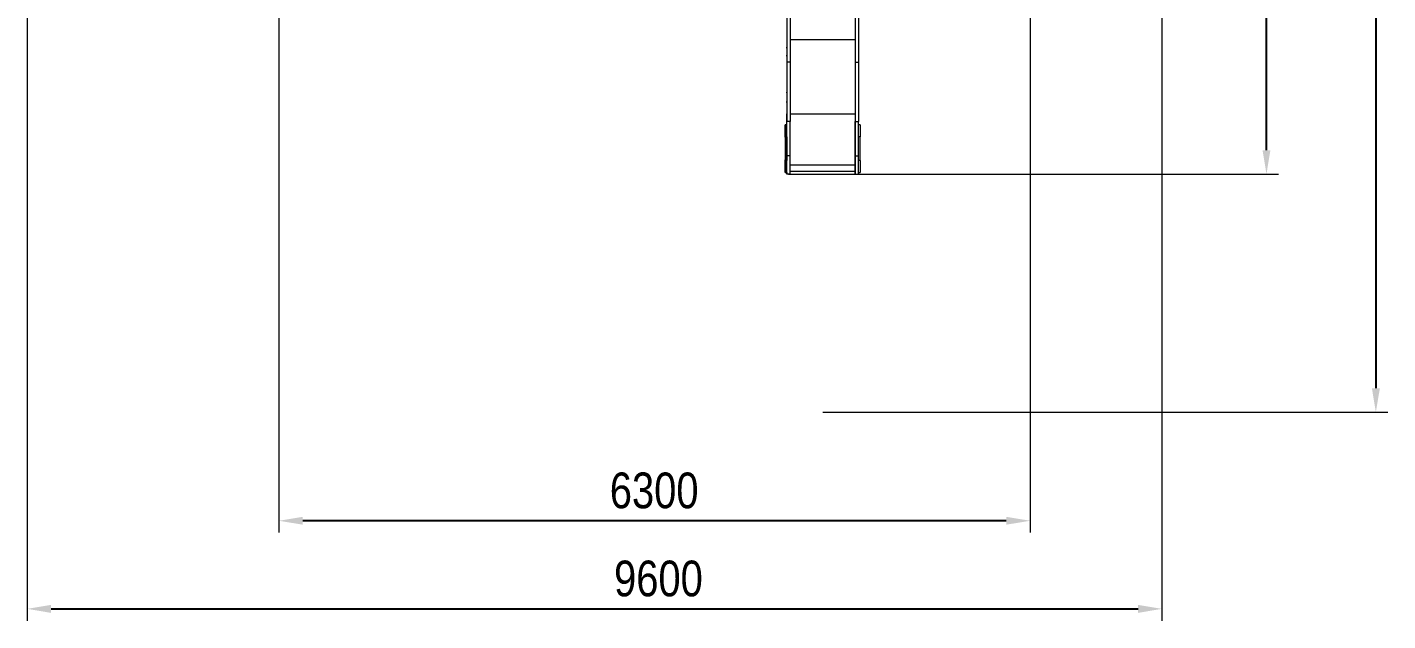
# Model space of a CAD drawing. Header units: millimetres. Extents: x -5713 to 5719, y -6024 to 5481.
# Drawn here: x -5713 to 5719, y -6024 to -1037 of the extents above; entities that cross this region are included whole.
import ezdxf

# ---------------------------------------------------------------- set-up
doc = ezdxf.new("R2010")
doc.units = ezdxf.units.MM
for name, color, linetype in [('DIKOM_ОБЪЕКТ', 7, 'Continuous'), ('DIKOM_РАЗМЕР_ЗОНА', 7, 'Continuous'), ('DIKOM_РАЗМЕР_ОБЪЕКТА', 7, 'Continuous')]:
    doc.layers.add(name, color=color, linetype=linetype)
doc.styles.add('style1', font='arial.ttf', dxfattribs={"width": 0.8})
doc.dimstyles.new('1-50', dxfattribs={"dimtxt": 300, "dimasz": 200, "dimexe": 100, "dimexo": 0, "dimgap": 100, "dimtad": 1, "dimdec": 0, "dimtxsty": 'style1', "dimcen": 0, "dimclrd": 7, "dimclre": 7, "dimadec": 1, "dimazin": 2, "dimtfac": 1, "dimtdec": 0, "dimtmove": 1, "dimatfit": 3, "dimfxl": 0, "dimlwd": 25, "dimlwe": 18, "dimarcsym": 0})

# ---------------------------------------------------------------- blocks, each defined once
blk = doc.blocks.new('*D16')
at = {"layer": 'Defpoints', "color": 0, "transparency": 16777216}
for p in [(2714, 2378), (-3598, -60), (-3598, -5184)]:
    blk.add_point(p, dxfattribs=at)
at = {"layer": 'DIKOM_РАЗМЕР_ОБЪЕКТА', "color": 7, "lineweight": 18, "transparency": 16777216}
for p, q in [((2714, 2378), (2714, -5284)), ((-3598, -60), (-3598, -5284))]:
    blk.add_line(p, q, dxfattribs=at)
at = {"layer": 'DIKOM_РАЗМЕР_ОБЪЕКТА', "color": 7, "lineweight": 25, "transparency": 16777216}
blk.add_line((2514, -5184), (-3398, -5184), dxfattribs=at)
at = {"layer": 'DIKOM_РАЗМЕР_ОБЪЕКТА', "color": 7, "transparency": 16777216}
for points in [[(-3398, -5151), (-3398, -5217), (-3598, -5184)], [(2514, -5151), (2514, -5217), (2714, -5184)]]:
    blk.add_solid(points, dxfattribs=at)
at = {"layer": 'DIKOM_РАЗМЕР_ОБЪЕКТА', "color": 0, "transparency": 16777216, "insert": (-445, -4931), "char_height": 300, "attachment_point": 5, "style": 'style1'}
blk.add_mtext('6300', dxfattribs=at)
blk = doc.blocks.new('*D15')
at = {"layer": 'Defpoints', "color": 0, "transparency": 16777216}
for p in [(-612, 3981), (4700, 3981), (684, -2271)]:
    blk.add_point(p, dxfattribs=at)
at = {"layer": 'DIKOM_РАЗМЕР_ОБЪЕКТА', "color": 7, "lineweight": 18, "transparency": 16777216}
for p, q in [((-612, 3981), (4800, 3981)), ((684, -2271), (4800, -2271))]:
    blk.add_line(p, q, dxfattribs=at)
at = {"layer": 'DIKOM_РАЗМЕР_ОБЪЕКТА', "color": 7, "lineweight": 25, "transparency": 16777216}
blk.add_line((4700, -2071), (4700, 3781), dxfattribs=at)
at = {"layer": 'DIKOM_РАЗМЕР_ОБЪЕКТА', "color": 7, "transparency": 16777216}
for points in [[(4667, 3781), (4733, 3781), (4700, 3981)], [(4667, -2071), (4733, -2071), (4700, -2271)]]:
    blk.add_solid(points, dxfattribs=at)
at = {"layer": 'DIKOM_РАЗМЕР_ОБЪЕКТА', "color": 0, "transparency": 16777216, "insert": (4447, 2210), "char_height": 300, "attachment_point": 5, "rotation": 90, "style": 'style1'}
blk.add_mtext('6250', dxfattribs=at)
blk = doc.blocks.new('*D14')
at = {"layer": 'Defpoints', "color": 0, "transparency": 16777216}
for p in [(3821, 1134), (-5713, -129), (3821, -5924)]:
    blk.add_point(p, dxfattribs=at)
at = {"layer": 'DIKOM_РАЗМЕР_ЗОНА', "color": 7, "lineweight": 18, "transparency": 16777216}
for p, q in [((3821, 1134), (3821, -6024)), ((-5713, -129), (-5713, -6024))]:
    blk.add_line(p, q, dxfattribs=at)
at = {"layer": 'DIKOM_РАЗМЕР_ЗОНА', "color": 7, "lineweight": 25, "transparency": 16777216}
blk.add_line((-5513, -5924), (3621, -5924), dxfattribs=at)
at = {"layer": 'DIKOM_РАЗМЕР_ЗОНА', "color": 7, "transparency": 16777216}
for points in [[(-5513, -5891), (-5513, -5958), (-5713, -5924)], [(3621, -5891), (3621, -5958), (3821, -5924)]]:
    blk.add_solid(points, dxfattribs=at)
at = {"layer": 'DIKOM_РАЗМЕР_ЗОНА', "color": 0, "transparency": 16777216, "insert": (-409, -5671), "char_height": 300, "attachment_point": 5, "style": 'style1'}
blk.add_mtext('9600', dxfattribs=at)
blk = doc.blocks.new('*D13')
at = {"layer": 'Defpoints', "color": 0, "transparency": 16777216}
for p in [(-612, 5481), (972, -4271), (5619, -4271)]:
    blk.add_point(p, dxfattribs=at)
at = {"layer": 'DIKOM_РАЗМЕР_ЗОНА', "color": 7, "lineweight": 18, "transparency": 16777216}
for p, q in [((-612, 5481), (5719, 5481)), ((972, -4271), (5719, -4271))]:
    blk.add_line(p, q, dxfattribs=at)
at = {"layer": 'DIKOM_РАЗМЕР_ЗОНА', "color": 7, "lineweight": 25, "transparency": 16777216}
blk.add_line((5619, 5281), (5619, -4071), dxfattribs=at)
at = {"layer": 'DIKOM_РАЗМЕР_ЗОНА', "color": 7, "transparency": 16777216}
for points in [[(5586, 5281), (5653, 5281), (5619, 5481)], [(5586, -4071), (5653, -4071), (5619, -4271)]]:
    blk.add_solid(points, dxfattribs=at)
at = {"layer": 'DIKOM_РАЗМЕР_ЗОНА', "color": 0, "transparency": 16777216, "insert": (5366, 2210), "char_height": 300, "attachment_point": 5, "rotation": 90, "style": 'style1'}
blk.add_mtext('9750', dxfattribs=at)

msp = doc.modelspace()

# ---------------------------------------------------------------- linework, layer by layer
at = {"layer": 'DIKOM_ОБЪЕКТ', "color": 7, "linetype": 'Continuous', "lineweight": 15}
for p, q in [((670.8, -648.3), (670.7, -1329.8)), ((670.7, -669.9), (670.7, -1103.6)), ((697.8, -646.8), (697.7, -1329.8)), ((1243.7, -574), (1243.7, -1142.4)), ((1243.8, -646.8), (1243.7, -1329.8)), ((1270.8, -646.8), (1270.7, -1329.8)), ((1243.7, -1142.4), (697.7, -1142.4)), ((697.7, -1329.8), (670.7, -1329.8)), ((1243.7, -1329.8), (1270.7, -1329.8)), ((670.7, -1856.8), (670.7, -1766.5)), ((1243.7, -1767.7), (697.7, -1767.7)), ((1243.7, -1767.7), (1243.7, -2197.3)), ((670.7, -1856.8), (655.7, -1856.8)), ((670.7, -2117), (670.7, -1830.1)), ((697.7, -1830.1), (670.7, -1830.1)), ((697.7, -2117), (697.7, -1830.1)), ((1243.7, -2117), (1243.7, -1830.1)), ((1243.7, -1830.1), (1270.7, -1830.1)), ((1270.7, -2117), (1270.7, -1830.1)), ((1285.7, -1856.8), (1270.7, -1856.8)), ((655.7, -1955.1), (655.7, -2155.1)), ((655.7, -1958.6), (655.7, -2158.5)), ((655.7, -1958.6), (670.7, -1958.6)), ((670.7, -1958.6), (670.7, -2158.5)), ((1285.7, -1958.6), (1270.7, -1958.6)), ((1285.7, -2158.5), (1285.7, -1958.6)), ((655.7, -2158.5), (670.7, -2158.5)), ((697.7, -2117), (670.7, -2117)), ((1243.7, -2117), (1270.7, -2117)), ((1285.7, -2158.5), (1270.7, -2158.5)), ((655.7, -2256.8), (670.7, -2256.8)), ((670.7, -2271.4), (670.7, -2271.4)), ((697.7, -2271.4), (670.7, -2271.4)), ((1243.7, -2197.3), (697.7, -2197.3)), ((697.7, -2246.4), (1243.7, -2246.4)), ((1243.7, -2271.4), (1243.7, -2271.4)), ((1243.7, -2271.4), (1270.7, -2271.4)), ((1270.7, -2256.8), (1285.7, -2256.8))]:
    msp.add_line(p, q, dxfattribs=at)
at = {"layer": 'DIKOM_ОБЪЕКТ', "color": 7, "linetype": 'Continuous', "lineweight": 15, "flags": 128}
for points in [[(670.7, -1103.6), (670.7, -1118.7), (670.7, -1133.9), (670.7, -1149.4), (670.7, -1165.2), (670.7, -1181.1), (670.7, -1197.2), (670.7, -1213.5), (670.7, -1230.1), (670.7, -1246.8), (670.7, -1263.6), (670.7, -1280.7), (670.7, -1298), (670.7, -1315.4), (670.7, -1332.9), (670.7, -1350.6), (670.7, -1368.5), (670.7, -1386.5), (670.7, -1404.6), (670.7, -1422.9), (670.7, -1441.3), (670.7, -1459.8), (670.7, -1478.4), (670.7, -1497.1), (670.7, -1515.9), (670.7, -1534.8), (670.7, -1553.8), (670.7, -1572.9), (670.7, -1592), (670.7, -1611.2), (670.7, -1630.5), (670.7, -1649.8), (670.7, -1669.2), (670.7, -1688.6), (670.7, -1708), (670.7, -1727.5), (670.7, -1747), (670.7, -1766.5)], [(1243.7, -1142.4), (1243.7, -1157), (1243.7, -1171.8), (1243.7, -1186.8), (1243.7, -1202.1), (1243.7, -1217.6), (1243.7, -1233.2), (1243.7, -1249.1), (1243.7, -1265.2), (1243.7, -1281.4), (1243.7, -1297.8), (1243.7, -1314.4), (1243.7, -1331.2), (1243.7, -1348.1), (1243.7, -1365.2), (1243.7, -1382.4), (1243.7, -1399.8), (1243.7, -1417.3), (1243.7, -1435), (1243.7, -1452.7), (1243.7, -1470.6), (1243.7, -1488.6), (1243.7, -1506.7), (1243.7, -1524.9), (1243.7, -1543.3), (1243.7, -1561.6), (1243.7, -1580.1), (1243.7, -1598.6), (1243.7, -1617.3), (1243.7, -1635.9), (1243.7, -1654.6), (1243.7, -1673.4), (1243.7, -1692.2), (1243.7, -1711.1), (1243.7, -1729.9), (1243.7, -1748.8), (1243.7, -1767.7)], [(670.7, -1213.7), (670.7, -1213.6), (670.7, -1213), (670.7, -1212.2), (670.7, -1211.2), (670.7, -1210), (670.7, -1208.8), (670.7, -1207.7), (670.7, -1206.8), (670.7, -1206.1), (670.7, -1205.8), (670.7, -1205.8), (670.7, -1206.1), (670.7, -1206.8), (670.7, -1207.7), (670.7, -1208.8), (670.7, -1210), (670.7, -1211.2), (670.7, -1212.2), (670.7, -1213), (670.7, -1213.6), (670.7, -1213.7)], [(670.7, -1281.6), (670.7, -1281.4), (670.7, -1280.9), (670.7, -1280.1), (670.7, -1279), (670.7, -1277.9), (670.7, -1276.7), (670.7, -1275.6), (670.7, -1274.6), (670.7, -1274), (670.7, -1273.6), (670.7, -1273.6), (670.7, -1274), (670.7, -1274.6), (670.7, -1275.6), (670.7, -1276.7), (670.7, -1277.9), (670.7, -1279), (670.7, -1280.1), (670.7, -1280.9), (670.7, -1281.4), (670.7, -1281.6)], [(670.7, -1329.8), (670.7, -1343), (670.7, -1356.4), (670.7, -1370), (670.7, -1383.8), (670.7, -1397.8), (670.7, -1412), (670.7, -1426.4), (670.7, -1441), (670.7, -1455.8), (670.7, -1470.8), (670.7, -1485.9), (670.7, -1501.2), (670.7, -1516.7), (670.7, -1532.3), (670.7, -1548), (670.7, -1563.9), (670.7, -1579.9), (670.7, -1596), (670.7, -1612.3), (670.7, -1628.6), (670.7, -1645), (670.7, -1661.6), (670.7, -1678.2), (670.7, -1694.8), (670.7, -1711.6), (670.7, -1728.4), (670.7, -1745.3), (670.7, -1762.2), (670.7, -1779.1), (670.7, -1796.1), (670.7, -1813.1), (670.7, -1830.1)], [(697.7, -1329.8), (697.7, -1343), (697.7, -1356.4), (697.7, -1370), (697.7, -1383.8), (697.7, -1397.8), (697.7, -1412), (697.7, -1426.4), (697.7, -1441), (697.7, -1455.8), (697.7, -1470.8), (697.7, -1485.9), (697.7, -1501.2), (697.7, -1516.7), (697.7, -1532.3), (697.7, -1548), (697.7, -1563.9), (697.7, -1579.9), (697.7, -1596), (697.7, -1612.3), (697.7, -1628.6), (697.7, -1645), (697.7, -1661.6), (697.7, -1678.2), (697.7, -1694.8), (697.7, -1711.6), (697.7, -1728.4), (697.7, -1745.3), (697.7, -1762.2), (697.7, -1779.1), (697.7, -1796.1), (697.7, -1813.1), (697.7, -1830.1)], [(1243.7, -1329.8), (1243.7, -1343), (1243.7, -1356.4), (1243.7, -1370), (1243.7, -1383.8), (1243.7, -1397.8), (1243.7, -1412), (1243.7, -1426.4), (1243.7, -1441), (1243.7, -1455.8), (1243.7, -1470.8), (1243.7, -1485.9), (1243.7, -1501.2), (1243.7, -1516.7), (1243.7, -1532.3), (1243.7, -1548), (1243.7, -1563.9), (1243.7, -1579.9), (1243.7, -1596), (1243.7, -1612.3), (1243.7, -1628.6), (1243.7, -1645), (1243.7, -1661.6), (1243.7, -1678.2), (1243.7, -1694.8), (1243.7, -1711.6), (1243.7, -1728.4), (1243.7, -1745.3), (1243.7, -1762.2), (1243.7, -1779.1), (1243.7, -1796.1), (1243.7, -1813.1), (1243.7, -1830.1)], [(1270.7, -1329.8), (1270.7, -1343), (1270.7, -1356.4), (1270.7, -1370), (1270.7, -1383.8), (1270.7, -1397.8), (1270.7, -1412), (1270.7, -1426.4), (1270.7, -1441), (1270.7, -1455.8), (1270.7, -1470.8), (1270.7, -1485.9), (1270.7, -1501.2), (1270.7, -1516.7), (1270.7, -1532.3), (1270.7, -1548), (1270.7, -1563.9), (1270.7, -1579.9), (1270.7, -1596), (1270.7, -1612.3), (1270.7, -1628.6), (1270.7, -1645), (1270.7, -1661.6), (1270.7, -1678.2), (1270.7, -1694.8), (1270.7, -1711.6), (1270.7, -1728.4), (1270.7, -1745.3), (1270.7, -1762.2), (1270.7, -1779.1), (1270.7, -1796.1), (1270.7, -1813.1), (1270.7, -1830.1)], [(670.7, -1589.7), (670.7, -1589.5), (670.7, -1589), (670.7, -1588.2), (670.7, -1587.1), (670.7, -1586), (670.7, -1584.8), (670.7, -1583.7), (670.7, -1582.7), (670.7, -1582.1), (670.7, -1581.7), (670.7, -1581.7), (670.7, -1582.1), (670.7, -1582.7), (670.7, -1583.7), (670.7, -1584.8), (670.7, -1586), (670.7, -1587.1), (670.7, -1588.2), (670.7, -1589), (670.7, -1589.5), (670.7, -1589.7)], [(670.7, -1668.7), (670.7, -1668.5), (670.7, -1668), (670.7, -1667.2), (670.7, -1666.1), (670.7, -1665), (670.7, -1663.8), (670.7, -1662.7), (670.7, -1661.7), (670.7, -1661.1), (670.7, -1660.7), (670.7, -1660.7), (670.7, -1661.1), (670.7, -1661.7), (670.7, -1662.7), (670.7, -1663.8), (670.7, -1665), (670.7, -1666.1), (670.7, -1667.2), (670.7, -1668), (670.7, -1668.5), (670.7, -1668.7)], [(655.7, -1958.6), (655.7, -1952.7), (655.7, -1946.7), (655.7, -1940.9), (655.7, -1935), (655.7, -1929.3), (655.7, -1923.7), (655.7, -1918.1), (655.7, -1912.7), (655.7, -1907.5), (655.7, -1902.4), (655.7, -1897.5), (655.7, -1892.9), (655.7, -1888.4), (655.7, -1884.2), (655.7, -1880.3), (655.7, -1876.6), (655.7, -1873.2), (655.7, -1870.1), (655.7, -1867.3), (655.7, -1864.8), (655.7, -1862.7), (655.7, -1860.8), (655.7, -1859.4), (655.7, -1858.2), (655.7, -1857.4), (655.7, -1856.9), (655.7, -1856.8), (655.7, -1857.1), (655.7, -1857.7), (655.7, -1858.6), (655.7, -1859.9), (655.7, -1861.6), (655.7, -1863.5), (655.7, -1865.8), (655.7, -1868.4), (655.7, -1871.4), (655.7, -1874.6), (655.7, -1878.1), (655.7, -1881.9), (655.7, -1885.9), (655.7, -1890.2), (655.7, -1894.8), (655.7, -1899.5), (655.7, -1904.5), (655.7, -1909.6), (655.7, -1914.9), (655.7, -1920.4), (655.7, -1926), (655.7, -1931.7), (655.7, -1937.4), (655.7, -1943.3), (655.7, -1949.2), (655.7, -1955.1)], [(670.7, -1958.6), (670.7, -1952.7), (670.7, -1946.7), (670.7, -1940.9), (670.7, -1935), (670.7, -1929.3), (670.7, -1923.7), (670.7, -1918.1), (670.7, -1912.7), (670.7, -1907.5), (670.7, -1902.4), (670.7, -1897.5), (670.7, -1892.9), (670.7, -1888.4), (670.7, -1884.2), (670.7, -1880.3), (670.7, -1876.6), (670.7, -1873.2), (670.7, -1870.1), (670.7, -1867.3), (670.7, -1864.8), (670.7, -1862.7), (670.7, -1860.8), (670.7, -1859.4), (670.7, -1858.2), (670.7, -1857.4), (670.7, -1856.9), (670.7, -1856.8)], [(1285.7, -1856.8), (1285.7, -1856.9), (1285.7, -1857.4), (1285.7, -1858.2), (1285.7, -1859.4), (1285.7, -1860.8), (1285.7, -1862.7), (1285.7, -1864.8), (1285.7, -1867.3), (1285.7, -1870.1), (1285.7, -1873.2), (1285.7, -1876.6), (1285.7, -1880.3), (1285.7, -1884.2), (1285.7, -1888.4), (1285.7, -1892.9), (1285.7, -1897.5), (1285.7, -1902.4), (1285.7, -1907.5), (1285.7, -1912.7), (1285.7, -1918.1), (1285.7, -1923.7), (1285.7, -1929.3), (1285.7, -1935), (1285.7, -1940.9), (1285.7, -1946.7), (1285.7, -1952.7), (1285.7, -1958.6)], [(655.7, -1960.8), (655.7, -1960.7), (655.7, -1960.2), (655.7, -1959.4), (655.7, -1958.4), (655.7, -1957.2), (655.7, -1956), (655.7, -1954.9), (655.7, -1953.9), (655.7, -1953.3), (655.7, -1952.9), (655.7, -1952.9), (655.7, -1953.2), (655.7, -1953.9), (655.7, -1954.8), (655.7, -1955.9), (655.7, -1957.1), (655.7, -1958.2), (655.7, -1959.3), (655.7, -1960.1), (655.7, -1960.6), (655.7, -1960.8)], [(655.7, -2160.8), (655.7, -2160.6), (655.7, -2160.1), (655.7, -2159.3), (655.7, -2158.3), (655.7, -2157.2), (655.7, -2156), (655.7, -2154.9), (655.7, -2153.9), (655.7, -2153.2), (655.7, -2152.9), (655.7, -2152.8), (655.7, -2153.2), (655.7, -2153.8), (655.7, -2154.7), (655.7, -2155.8), (655.7, -2157), (655.7, -2158.2), (655.7, -2159.2), (655.7, -2160.1), (655.7, -2160.6), (655.7, -2160.8)], [(655.7, -2155.1), (655.7, -2161), (655.7, -2166.9), (655.7, -2172.8), (655.7, -2178.6), (655.7, -2184.3), (655.7, -2190), (655.7, -2195.5), (655.7, -2200.9), (655.7, -2206.1), (655.7, -2211.2), (655.7, -2216.1), (655.7, -2220.8), (655.7, -2225.2), (655.7, -2229.4), (655.7, -2233.3), (655.7, -2237), (655.7, -2240.4), (655.7, -2243.5), (655.7, -2246.3), (655.7, -2248.8), (655.7, -2251), (655.7, -2252.8), (655.7, -2254.3), (655.7, -2255.4), (655.7, -2256.2), (655.7, -2256.7), (655.7, -2256.8), (655.7, -2256.5), (655.7, -2255.9), (655.7, -2255), (655.7, -2253.7), (655.7, -2252.1), (655.7, -2250.1), (655.7, -2247.8), (655.7, -2245.2), (655.7, -2242.3), (655.7, -2239.1), (655.7, -2235.5), (655.7, -2231.8), (655.7, -2227.7), (655.7, -2223.4), (655.7, -2218.9), (655.7, -2214.1), (655.7, -2209.1), (655.7, -2204), (655.7, -2198.7), (655.7, -2193.3), (655.7, -2187.7), (655.7, -2182), (655.7, -2176.2), (655.7, -2170.4), (655.7, -2164.5), (655.7, -2158.5)], [(670.7, -2271.4), (670.7, -2271.2), (670.7, -2270.6), (670.7, -2269.7), (670.7, -2268.4), (670.7, -2266.8), (670.7, -2264.8), (670.7, -2262.4), (670.7, -2259.7), (670.7, -2256.7), (670.7, -2253.3), (670.7, -2249.6), (670.7, -2245.6), (670.7, -2241.2), (670.7, -2236.6), (670.7, -2231.7), (670.7, -2226.5), (670.7, -2221), (670.7, -2215.3), (670.7, -2209.3), (670.7, -2203.2), (670.7, -2196.8), (670.7, -2190.2), (670.7, -2183.4), (670.7, -2176.5), (670.7, -2169.4), (670.7, -2162.2), (670.7, -2154.8), (670.7, -2147.4), (670.7, -2139.9), (670.7, -2132.3), (670.7, -2124.6), (670.7, -2117)], [(670.7, -2256.8), (670.7, -2256.8), (670.7, -2256.5), (670.7, -2255.9), (670.7, -2255), (670.7, -2253.7), (670.7, -2252.1), (670.7, -2250.1), (670.7, -2247.8), (670.7, -2245.2), (670.7, -2242.3), (670.7, -2239.1), (670.7, -2235.5), (670.7, -2231.8), (670.7, -2227.7), (670.7, -2223.4), (670.7, -2218.9), (670.7, -2214.1), (670.7, -2209.1), (670.7, -2204), (670.7, -2198.7), (670.7, -2193.3), (670.7, -2187.7), (670.7, -2182), (670.7, -2176.2), (670.7, -2170.4), (670.7, -2164.5), (670.7, -2158.5)], [(697.7, -2271.4), (697.7, -2271.2), (697.7, -2270.6), (697.7, -2269.7), (697.7, -2268.4), (697.7, -2266.8), (697.7, -2264.8), (697.7, -2262.4), (697.7, -2259.7), (697.7, -2256.7), (697.7, -2253.3), (697.7, -2249.6), (697.7, -2245.6), (697.7, -2241.2), (697.7, -2236.6), (697.7, -2231.7), (697.7, -2226.5), (697.7, -2221), (697.7, -2215.3), (697.7, -2209.3), (697.7, -2203.2), (697.7, -2196.8), (697.7, -2190.2), (697.7, -2183.4), (697.7, -2176.5), (697.7, -2169.4), (697.7, -2162.2), (697.7, -2154.8), (697.7, -2147.4), (697.7, -2139.9), (697.7, -2132.3), (697.7, -2124.6), (697.7, -2117)], [(1243.7, -2271.4), (1243.7, -2271.2), (1243.7, -2270.6), (1243.7, -2269.7), (1243.7, -2268.4), (1243.7, -2266.8), (1243.7, -2264.8), (1243.7, -2262.4), (1243.7, -2259.7), (1243.7, -2256.7), (1243.7, -2253.3), (1243.7, -2249.6), (1243.7, -2245.6), (1243.7, -2241.2), (1243.7, -2236.6), (1243.7, -2231.7), (1243.7, -2226.5), (1243.7, -2221), (1243.7, -2215.3), (1243.7, -2209.3), (1243.7, -2203.2), (1243.7, -2196.8), (1243.7, -2190.2), (1243.7, -2183.4), (1243.7, -2176.5), (1243.7, -2169.4), (1243.7, -2162.2), (1243.7, -2154.8), (1243.7, -2147.4), (1243.7, -2139.9), (1243.7, -2132.3), (1243.7, -2124.6), (1243.7, -2117)], [(1270.7, -2271.4), (1270.7, -2271.2), (1270.7, -2270.6), (1270.7, -2269.7), (1270.7, -2268.4), (1270.7, -2266.8), (1270.7, -2264.8), (1270.7, -2262.4), (1270.7, -2259.7), (1270.7, -2256.7), (1270.7, -2253.3), (1270.7, -2249.6), (1270.7, -2245.6), (1270.7, -2241.2), (1270.7, -2236.6), (1270.7, -2231.7), (1270.7, -2226.5), (1270.7, -2221), (1270.7, -2215.3), (1270.7, -2209.3), (1270.7, -2203.2), (1270.7, -2196.8), (1270.7, -2190.2), (1270.7, -2183.4), (1270.7, -2176.5), (1270.7, -2169.4), (1270.7, -2162.2), (1270.7, -2154.8), (1270.7, -2147.4), (1270.7, -2139.9), (1270.7, -2132.3), (1270.7, -2124.6), (1270.7, -2117)], [(1285.7, -2158.5), (1285.7, -2164.5), (1285.7, -2170.4), (1285.7, -2176.2), (1285.7, -2182), (1285.7, -2187.7), (1285.7, -2193.3), (1285.7, -2198.7), (1285.7, -2204), (1285.7, -2209.1), (1285.7, -2214.1), (1285.7, -2218.9), (1285.7, -2223.4), (1285.7, -2227.7), (1285.7, -2231.8), (1285.7, -2235.5), (1285.7, -2239.1), (1285.7, -2242.3), (1285.7, -2245.2), (1285.7, -2247.8), (1285.7, -2250.1), (1285.7, -2252.1), (1285.7, -2253.7), (1285.7, -2255), (1285.7, -2255.9), (1285.7, -2256.5), (1285.7, -2256.8), (1285.7, -2256.8)], [(670.7, -2256.8), (670.7, -2257), (670.7, -2259.9), (670.7, -2262.6), (670.7, -2264.9), (670.7, -2266.8), (670.7, -2268.5), (670.7, -2269.7), (670.7, -2270.7), (670.7, -2271.2), (670.7, -2271.4)], [(1243.7, -2197.3), (1243.7, -2201.5), (1243.7, -2205.6), (1243.7, -2209.8), (1243.7, -2213.8), (1243.7, -2217.7), (1243.7, -2221.4), (1243.7, -2225), (1243.7, -2228.3), (1243.7, -2231.5), (1243.7, -2234.3), (1243.7, -2236.9), (1243.7, -2239.3), (1243.7, -2241.3), (1243.7, -2243), (1243.7, -2244.3), (1243.7, -2245.4), (1243.7, -2246), (1243.7, -2246.4), (1243.7, -2246.4)], [(1243.7, -2246.4), (1243.7, -2250.1), (1243.7, -2253.7), (1243.7, -2257), (1243.7, -2259.9), (1243.7, -2262.6), (1243.7, -2264.9), (1243.7, -2266.8), (1243.7, -2268.5), (1243.7, -2269.7), (1243.7, -2270.7), (1243.7, -2271.2), (1243.7, -2271.4)]]:
    msp.add_lwpolyline(points, dxfattribs=at)

# ---------------------------------------------------------------- dimensions: what is measured, and where the dimension line sits
at = {"layer": 'DIKOM_РАЗМЕР_ЗОНА'}
dim = msp.add_linear_dim(base=(5619.4, -4271.4), p1=(-612.2, 5480.9), p2=(971.7, -4271.4), angle=90, text='9750', dimstyle='1-50', override={"dimscale": 1, "dimtix": 0, "dimtofl": 1, "dimtmove": 1, "dimatfit": 3}, dxfattribs=at)
dim.commit()
dim.dimension.update_dxf_attribs({"geometry": '*D13', "text_midpoint": (5619.4, 2209.9), "dimtype": 160})
dim = msp.add_linear_dim(base=(3820.9, -5924.4), p1=(-5713, -129.1), p2=(3820.9, 1133.9), text='9600', dimstyle='1-50', override={"dimscale": 1, "dimtix": 0, "dimtofl": 1, "dimtmove": 1, "dimatfit": 3}, dxfattribs=at)
dim.commit()
dim.dimension.update_dxf_attribs({"geometry": '*D14', "text_midpoint": (-409.5, -5924.4), "dimtype": 160})
at = {"layer": 'DIKOM_РАЗМЕР_ОБЪЕКТА'}
dim = msp.add_linear_dim(base=(4699.9, 3980.9), p1=(684.2, -2271.4), p2=(-612.3, 3980.9), angle=90, text='6250', dimstyle='1-50', override={"dimscale": 1, "dimtix": 0, "dimtofl": 1, "dimtmove": 1, "dimatfit": 3}, dxfattribs=at)
dim.commit()
dim.dimension.update_dxf_attribs({"geometry": '*D15', "text_midpoint": (4699.9, 2209.9), "dimtype": 160})
dim = msp.add_linear_dim(base=(-3598, -5183.9), p1=(2713.8, 2377.7), p2=(-3598, -60.3), text='6300', dimstyle='1-50', override={"dimscale": 1, "dimtix": 0, "dimtofl": 1, "dimtmove": 1, "dimatfit": 3}, dxfattribs=at)
dim.commit()
dim.dimension.update_dxf_attribs({"geometry": '*D16', "text_midpoint": (-444.9, -5183.9), "dimtype": 160})

doc.saveas('drawing.dxf')
